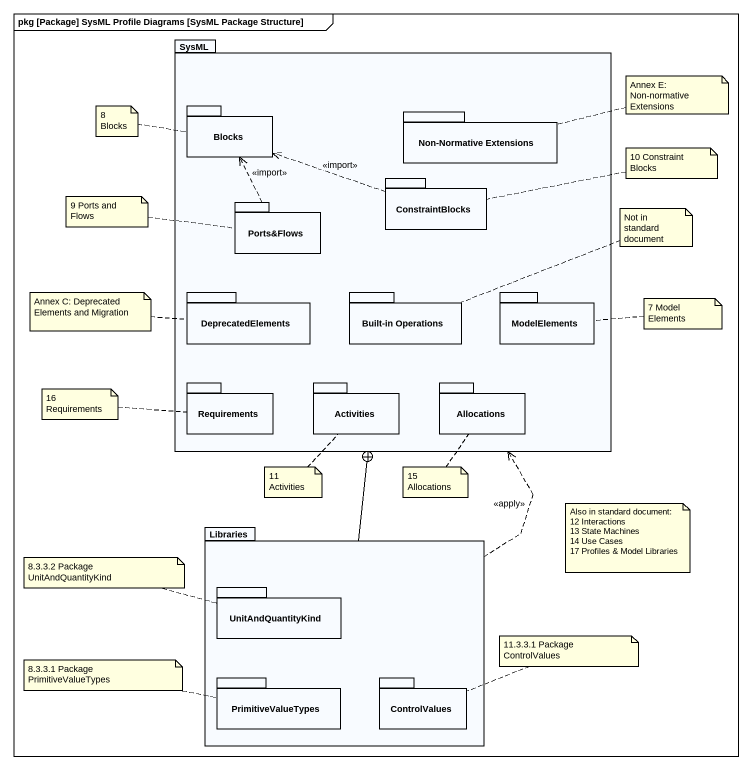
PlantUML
@startuml
mainframe pkg [Package] SysML Profile Diagrams [SysML Package Structure]
package SysML {
  package Blocks {
  }
  package "Non-Normative Extensions" as Non_Normative_Extensions {
  }
  package ConstraintBlocks {
  }
  package "Ports&Flows" as Ports_Flows {
  }
  package DeprecatedElements {
  }
  package "Built-in Operations" as Built_in_Operations {
  }
  package ModelElements {
  }
  package Requirements {
  }
  package Activities {
  }
  package Allocations {
  }
}
package Libraries {
  package UnitAndQuantityKind {
  }
  package PrimitiveValueTypes {
  }
  package ControlValues {
  }
}
ConstraintBlocks .left.> Blocks : <<import>>
Ports_Flows .up.> Blocks : <<import>>
Libraries .up.> SysML : <<apply>>
Libraries -up-+ SysML
note left of Blocks : 8 Blocks
note right of Non_Normative_Extensions : Annex E: Non-normative Extensions
note right of ConstraintBlocks : 10 Constraint Blocks
note left of Ports_Flows : 9 Ports and Flows
note right of Built_in_Operations : Not in standard document
note left of DeprecatedElements : Annex C: Deprecated Elements and Migration
note right of ModelElements : 7 Model Elements
note left of Requirements : 16 Requirements
note bottom of Activities : 11 Activities
note bottom of Allocations : 15 Allocations
note as N11
  Also in standard document:
  12 Interactions
  13 State Machines
  14 Use Cases
  17 Profiles & Model Libraries
end note
note left of UnitAndQuantityKind : 8.3.3.2 Package UnitAndQuantityKind
note right of ControlValues : 11.3.3.1 Package ControlValues
note left of PrimitiveValueTypes : 8.3.3.1 Package PrimitiveValueTypes
@enduml
